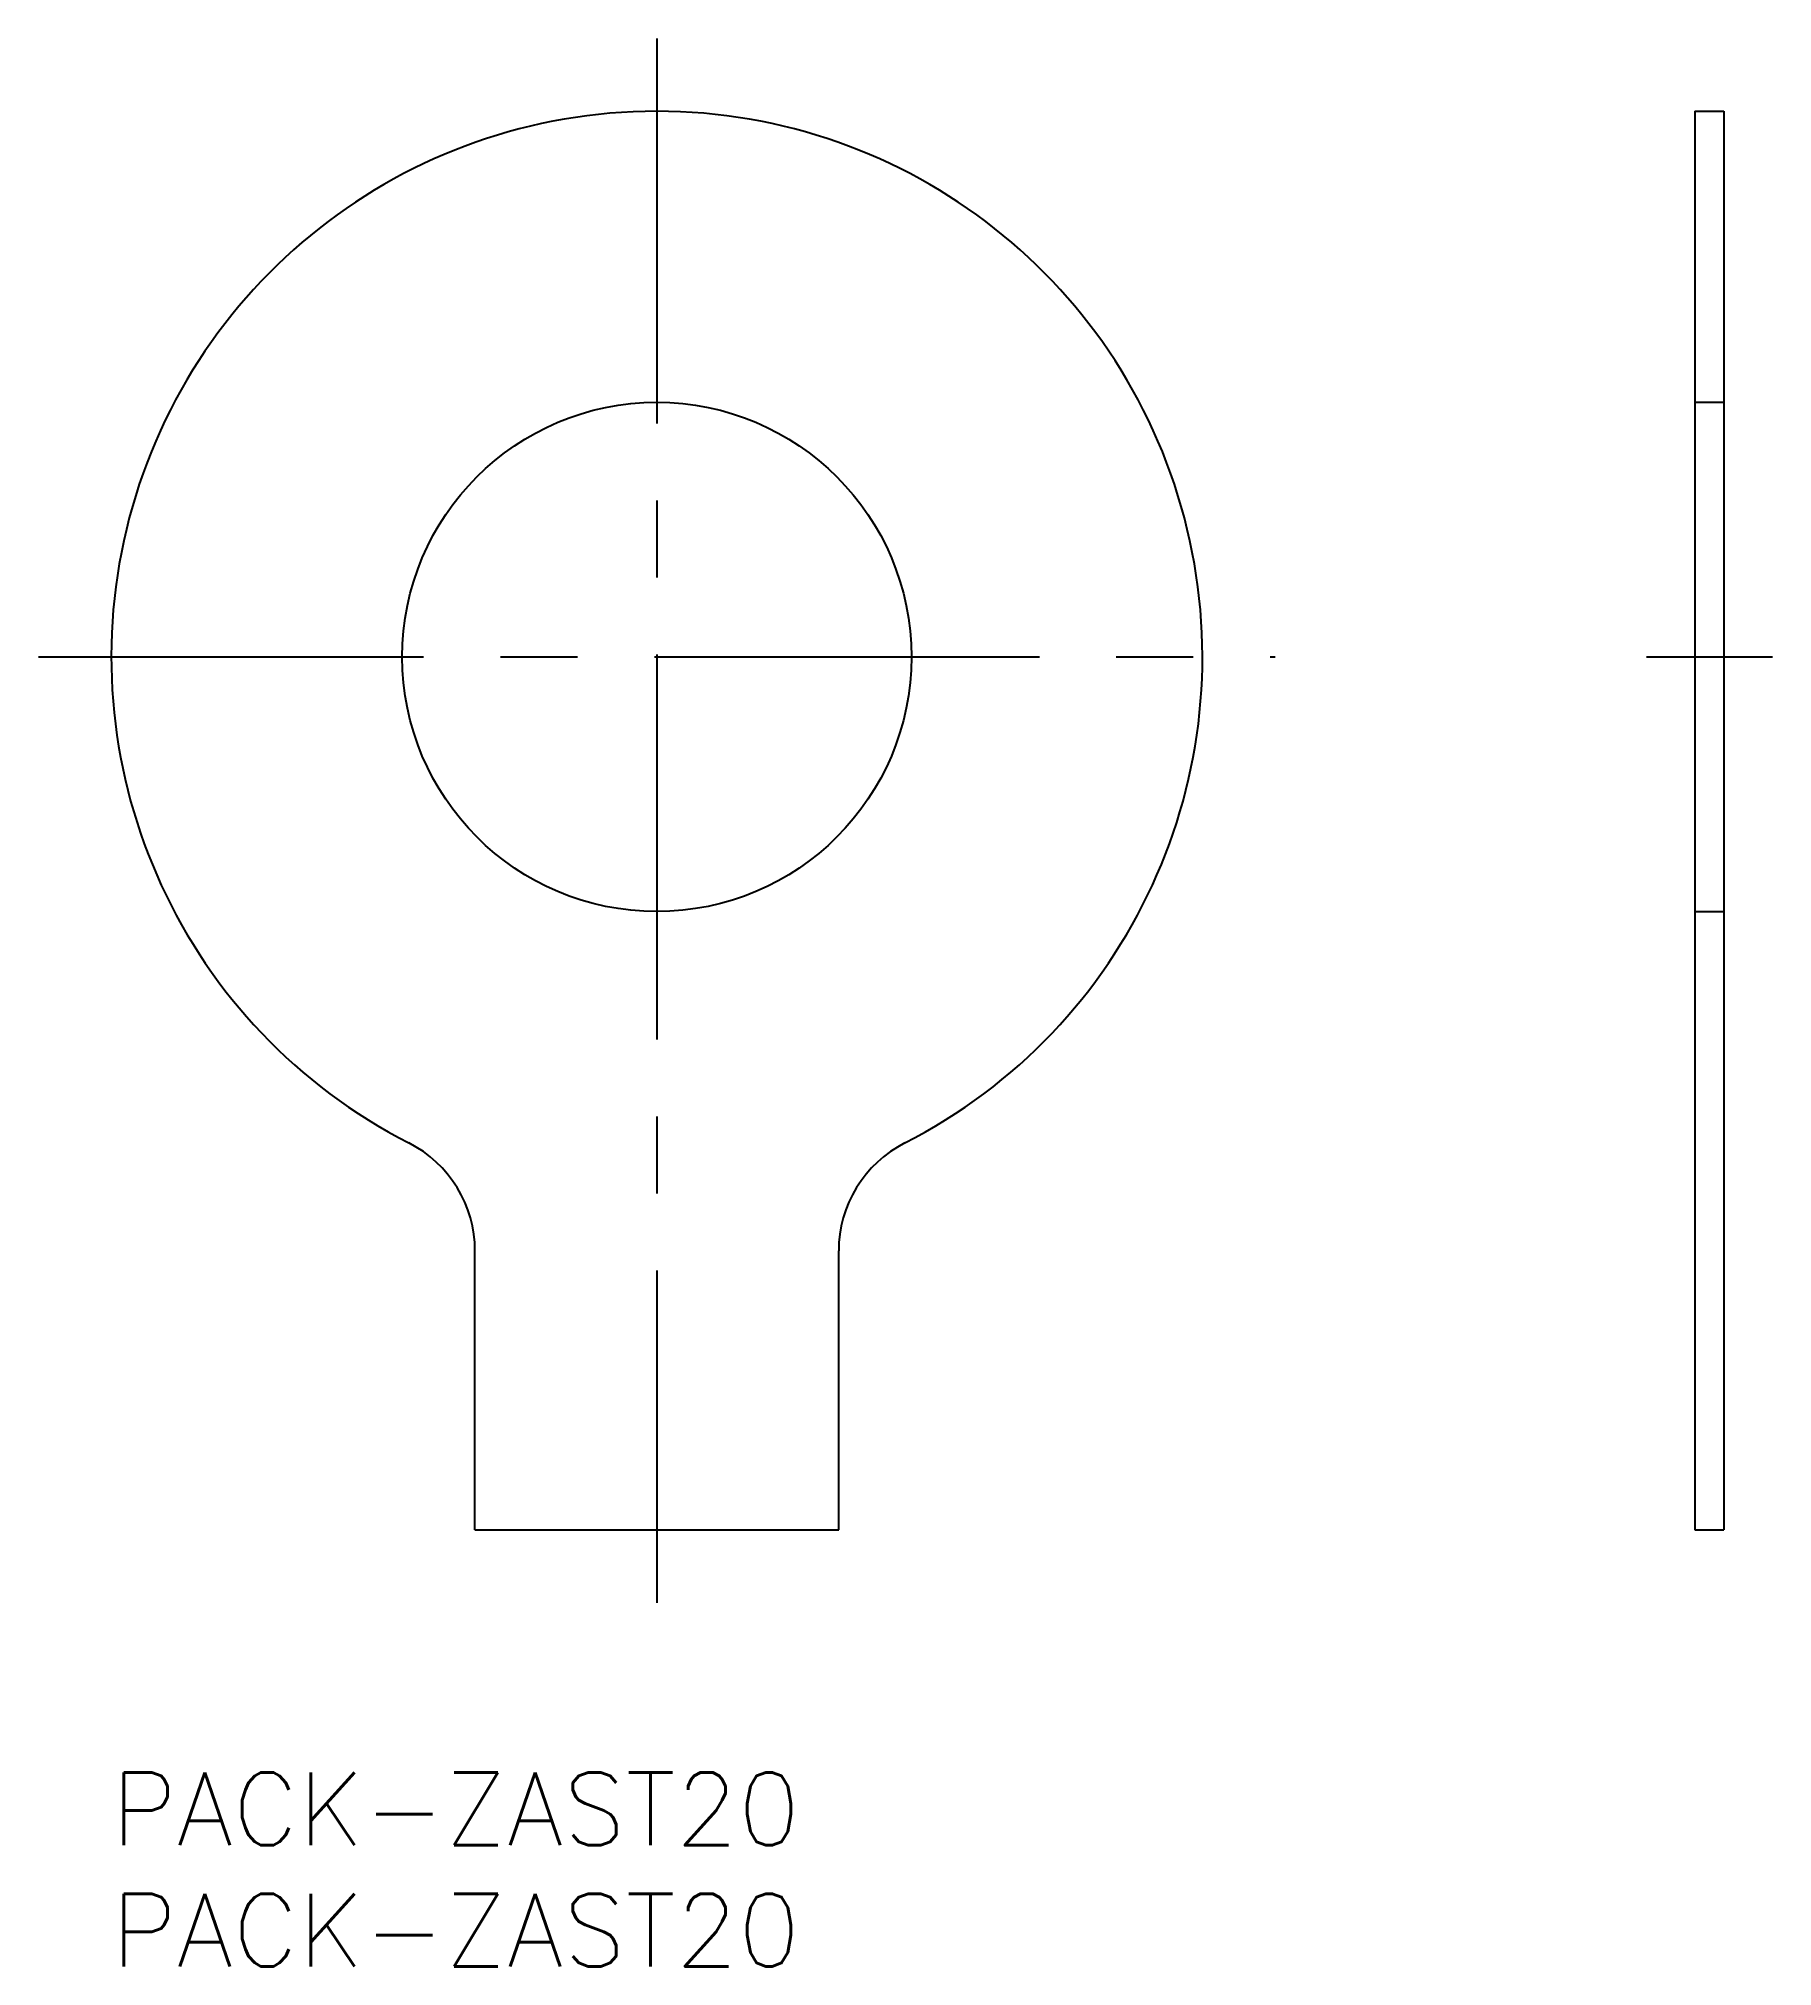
# Model space of a CAD drawing. Extents: x -3 to 68.5, y -8 to 71.5.
import ezdxf

# ---------------------------------------------------------------- set-up
doc = ezdxf.new("R2010")
doc.units = 0
doc.header["$LTSCALE"] = 0.5
doc.linetypes.add('CENTER', pattern=[50.8, 31.75, -6.35, 6.35, -6.35])
doc.linetypes.add('DASHED', pattern=[19.05, 12.7, -6.35])
for name, color, linetype in [('MSM_CENTER', 1, 'CENTER'), ('MSM_CONTINUOUS', 7, 'CONTINUOUS'), ('MSM_DASHED', 4, 'DASHED'), ('MSM_PART_NUMBER', 7, 'CONTINUOUS')]:
    doc.layers.add(name, color=color, linetype=linetype)
doc.styles.get("Standard").update_dxf_attribs({"font": 'txt.shx', "height": 3, "bigfont": 'bigfont.shx'})

# ---------------------------------------------------------------- blocks, each defined once
blk = doc.blocks.new('*U3')
at = {"layer": 'MSM_PART_NUMBER'}
blk.add_text('PACK-ZAST20', height=3, dxfattribs=at).set_placement((0, -3))
blk = doc.blocks.new('*U4')
at = {"layer": 'MSM_PART_NUMBER'}
blk.add_text('PACK-ZAST20', height=3, dxfattribs=at).set_placement((0, -8))

msp = doc.modelspace()

# ---------------------------------------------------------------- linework, layer by layer
at = {"layer": 'MSM_CENTER'}
for p, q in [((22.5, 71.5), (22.5, 7)), ((-3, 46), (48, 46)), ((63.31, 46), (68.51, 46))]:
    msp.add_line(p, q, dxfattribs=at)
at = {"layer": 'MSM_CONTINUOUS'}
for p, q in [((65.31, 68.5), (65.31, 10)), ((65.31, 68.5), (66.51, 68.5)), ((66.51, 68.5), (66.51, 10)), ((15, 10), (15, 21.505)), ((30, 10), (30, 21.505)), ((15, 10), (30, 10)), ((65.31, 10), (66.51, 10))]:
    msp.add_line(p, q, dxfattribs=at)
msp.add_circle((22.5, 46), 10.5, dxfattribs=at)
for centre, radius, start, end in [((22.5, 46), 22.5, 297.03569, 242.96431), ((10, 21.505), 5, 360, 62.96431), ((35, 21.505), 5, 117.03569, 180)]:
    msp.add_arc(centre, radius, start, end, dxfattribs=at)
at = {"layer": 'MSM_DASHED'}
for p, q in [((65.31, 56.5), (66.51, 56.5)), ((65.31, 35.5), (66.51, 35.5))]:
    msp.add_line(p, q, dxfattribs=at)

# ---------------------------------------------------------------- block references
at = {"layer": 'MSM_CONTINUOUS'}
for name in ['*U3', '*U4']:
    msp.add_blockref(name, (0, 0), dxfattribs=at)

doc.saveas('drawing.dxf')
